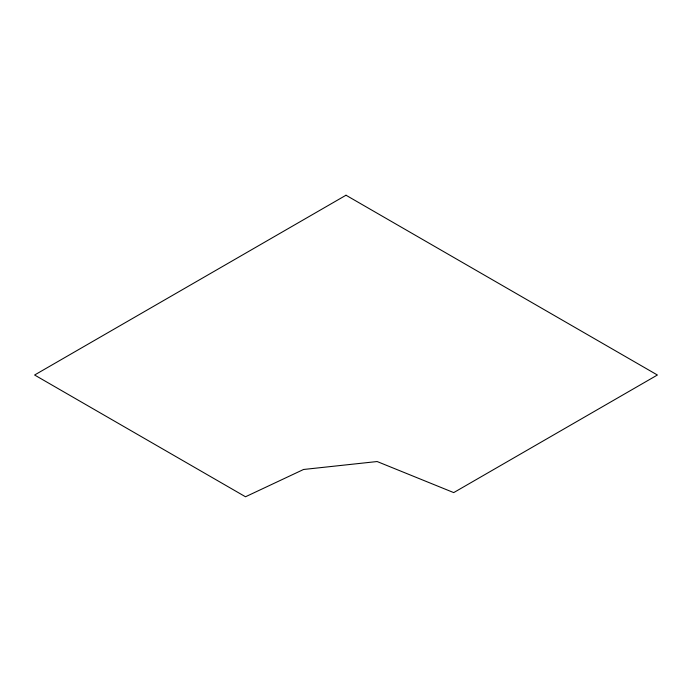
<?xml version="1.0" encoding="UTF-8"?>
<svg xmlns="http://www.w3.org/2000/svg" width="692" height="692" viewBox="0 0 692 692"><rect width="100%" height="100%" fill="white"/><g stroke="black" fill="none" stroke-linecap="round" stroke-linejoin="round"><path stroke-width="1.04" d="M346 195.23L34.6 375.012L245.504 496.769L303.554 469.479L377.14 461.538L453.718 492.6L657.4 375.012L346 195.23"/></g></svg>
